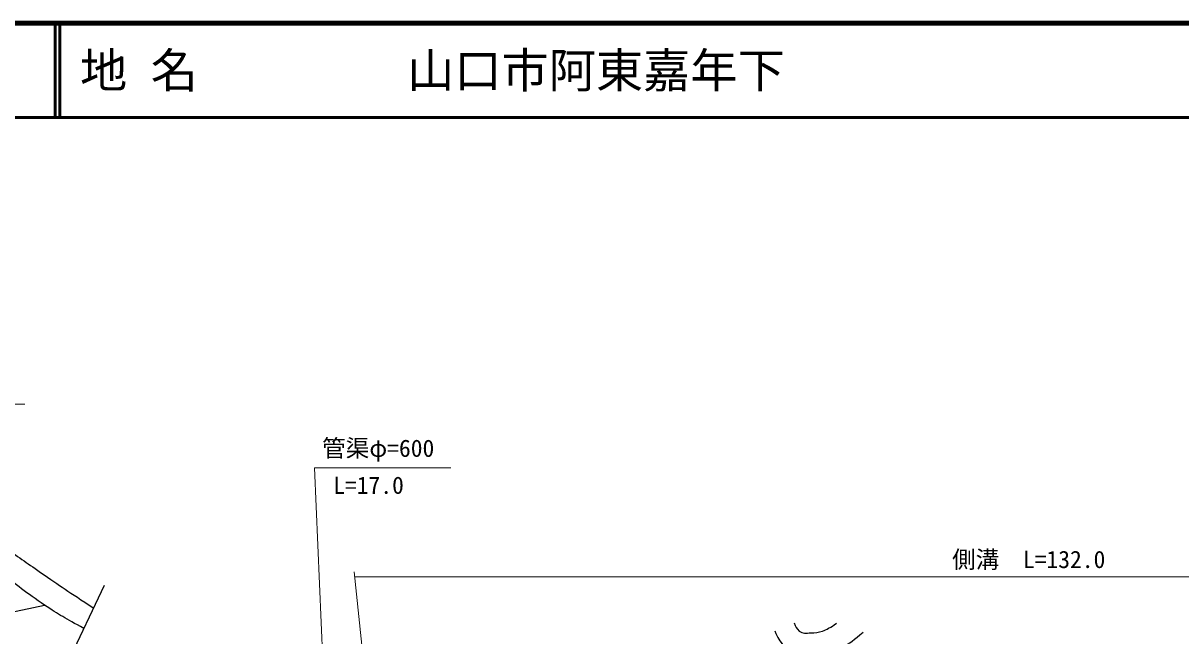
# Model space of a CAD drawing. Units: millimetres at full size, sheet at 1:1000; details may follow other scales. Extents: x 40000 to 680000, y 20000 to 380000.
# Drawn here: x 364359 to 486976, y 315122 to 380000 of the extents above; entities that cross this region are included whole.
import ezdxf
from ezdxf.enums import TextEntityAlignment as Align

# ---------------------------------------------------------------- set-up
doc = ezdxf.new("R2010")
doc.units = ezdxf.units.MM
doc.header["$LTSCALE"] = 1000
for name, color, linetype, lineweight in [('M-BGD', 7, 'Continuous', 25), ('M-BMK-SRVR', 3, 'Continuous', 25), ('M-STR-HTXT', 7, 'Continuous', 13), ('M-TTL', 2, 'Continuous', 140), ('M-TTL-LINE', 7, 'Continuous', 50)]:
    doc.layers.add(name, color=color, linetype=linetype, lineweight=lineweight)
doc.layers.add('M-TTL-TXT', color=7, linetype='Continuous')
doc.styles.add('ＭＳ ゴシック', font='')
doc.styles.get('ＭＳ ゴシック').set_extended_font_data('MS Gothic')

msp = doc.modelspace()

# ---------------------------------------------------------------- linework, layer by layer
at = {"layer": 'M-BGD'}
msp.add_line((362463, 317500), (366623, 318377), dxfattribs=at)
for points, knots in [([(370797, 315897), (368790, 316995), (368207, 317334), (366623, 318377), (364682, 319656), (363686, 320508), (361873, 321963), (360438, 323114), (359971, 323506), (358259, 324984)], [0, 0, 0, 0, 1, 1, 1, 2, 2, 2, 3, 3, 3, 3]), ([(361992, 324806), (364019, 323358), (364545, 322987), (366198, 321844), (368377, 320336), (369089, 319872), (371828, 318057)], [0, 0, 0, 0, 1, 1, 1, 2, 2, 2, 2]), ([(446037, 316483), (446148, 316114), (446247, 315871), (446552, 315628), (446933, 315326), (447295, 315423), (447781, 315429), (448276, 315436), (448562, 315476), (449033, 315628), (449292, 315712), (449424, 315795), (449665, 315921), (450016, 316105), (450132, 316197), (450519, 316471)], [0, 0, 0, 0, 1, 1, 1, 2, 2, 2, 3, 3, 3, 4, 4, 4, 5, 5, 5, 5]), ([(443966, 315640), (444327, 314882), (444447, 314575), (444937, 314025), (445310, 313607), (445497, 313293), (446014, 313077), (446617, 312826), (446999, 312742), (447652, 312738), (447966, 312736), (448144, 312766), (448448, 312843), (448927, 312965), (449180, 313088), (449641, 313264), (450196, 313476), (450506, 313603), (451034, 313873), (452014, 314374), (452330, 314693), (453328, 315511)], [0, 0, 0, 0, 1, 1, 1, 2, 2, 2, 3, 3, 3, 4, 4, 4, 5, 5, 5, 6, 6, 6, 7, 7, 7, 7])]:
    msp.add_open_spline(points, degree=3, knots=knots, dxfattribs=at)
at = {"layer": 'M-BMK-SRVR'}
msp.add_line((358079, 289234), (372991, 320496), dxfattribs=at)
at = {"layer": 'M-STR-HTXT'}
for p, q in [((350115, 339666), (364553, 339666)), ((395229, 332923), (409668, 332923)), ((395229, 332923), (397631, 275543)), ((399433, 321907), (404082, 276238)), ((399486, 321384), (530818, 321384))]:
    msp.add_line(p, q, dxfattribs=at)
at = {"layer": 'M-TTL'}
msp.add_line((680000, 380000), (40000, 380000), dxfattribs=at)
at = {"layer": 'M-TTL-LINE'}
for p, q in [((367750, 380000), (367750, 370000)), ((368250, 380000), (368250, 370000)), ((40000, 370000), (680000, 370000))]:
    msp.add_line(p, q, dxfattribs=at)

# ---------------------------------------------------------------- texts
at = {"layer": 'M-STR-HTXT', "style": 'ＭＳ ゴシック'}
for s, p in [('管渠φ=600', (396022, 333523)), ('L=17.0', (397199, 329605)), ('側溝\u3000L=132.0', (462750, 321748))]:
    msp.add_text(s, height=1833, dxfattribs=at).set_placement(p, align=Align.BOTTOM_LEFT)
at = {"layer": 'M-TTL-TXT', "style": 'ＭＳ ゴシック'}
for s, p in [('地 名', (370380, 375000)), ('山口市阿東嘉年下', (405024, 375000))]:
    msp.add_text(s, height=3666, dxfattribs=at).set_placement(p, align=Align.MIDDLE_LEFT)

doc.saveas('drawing.dxf')
